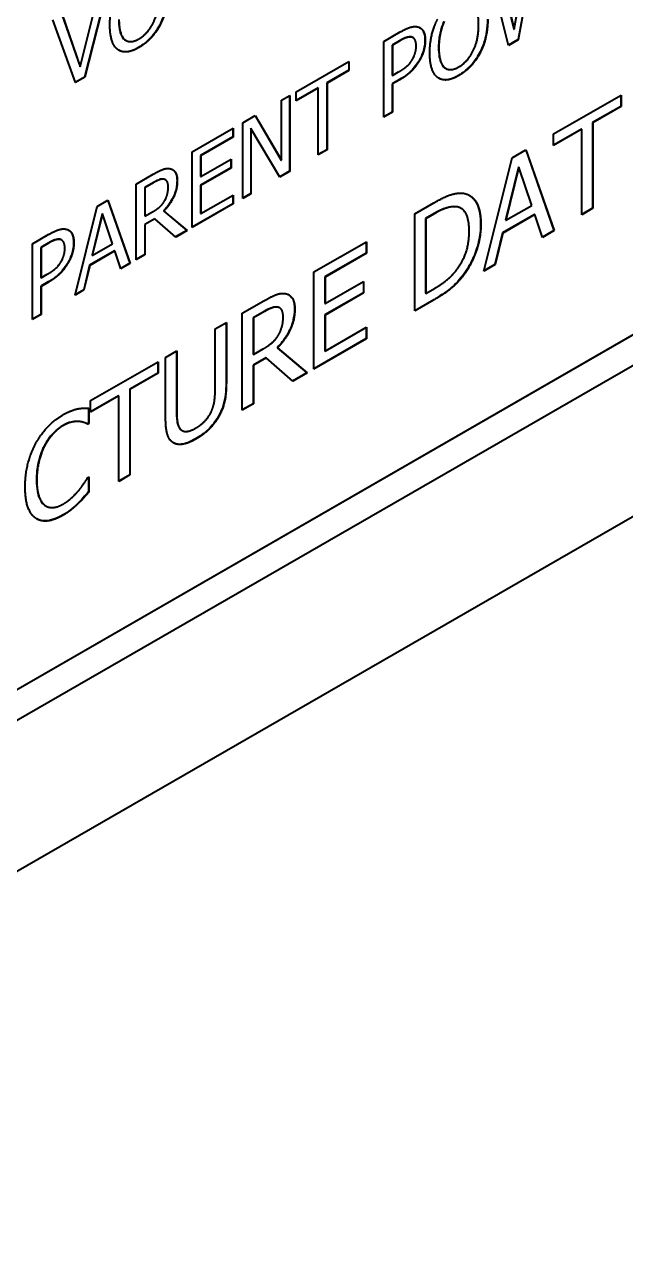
# Model space of a CAD drawing. Header units: inches. Extents: x 0 to 4752, y 0 to 3360.
# Drawn here: x 4269.35 to 4282.3, y 2240.32 to 2266.93 of the extents above; entities that cross this region are included whole.
import ezdxf

# ---------------------------------------------------------------- set-up
doc = ezdxf.new("R2010")
doc.units = ezdxf.units.IN
doc.header["$MEASUREMENT"] = 0
doc.layers.add('POWER SUPPLY CASE OUTLINE$0$가시적인 것(ISO)', color=3, linetype='Continuous', lineweight=40)
doc.layers.add('POWER SUPPLY CASE OUTLINE$0$가시적인 좁은 것(ISO)', color=3, linetype='Continuous', lineweight=35)

msp = doc.modelspace()

# ---------------------------------------------------------------- linework, layer by layer
at = {"layer": 'POWER SUPPLY CASE OUTLINE$0$가시적인 것(ISO)'}
for p, q in [((4260.867, 2247.802), (4333.365, 2289.551)), ((4333.371, 2289.548), (4260.868, 2247.796)), ((4339.54, 2289.183), (4254.687, 2240.319)), ((4260.35, 2246.844), (4333.889, 2289.192)), ((4279.903, 2266.827), (4280.185, 2268.345)), ((4279.614, 2268.016), (4279.897, 2266.83)), ((4279.618, 2268.019), (4279.903, 2266.827)), ((4280.268, 2268.121), (4279.989, 2266.604)), ((4280.274, 2268.118), (4279.994, 2266.6)), ((4279.786, 2266.48), (4279.425, 2267.907)), ((4270.546, 2266.015), (4270.938, 2267.599)), ((4271.122, 2267.704), (4270.637, 2265.797)), ((4271.13, 2267.709), (4270.643, 2265.793)), ((4270.44, 2265.676), (4269.953, 2267.031)), ((4270.151, 2267.145), (4270.541, 2266.018)), ((4270.154, 2267.147), (4270.546, 2266.015)), ((4277.094, 2266.565), (4277.449, 2266.77)), ((4279.897, 2266.83), (4279.903, 2266.827)), ((4271.526, 2266.589), (4271.531, 2266.586)), ((4277.094, 2264.93), (4277.094, 2266.565)), ((4277.432, 2266.578), (4277.276, 2266.488)), ((4277.276, 2266.488), (4277.282, 2266.485)), ((4277.276, 2266.488), (4277.276, 2265.836)), ((4277.437, 2266.575), (4277.282, 2266.485)), ((4277.282, 2266.485), (4277.282, 2265.833)), ((4277.719, 2266.648), (4277.724, 2266.645)), ((4279.989, 2266.604), (4279.784, 2266.486)), ((4279.994, 2266.6), (4279.786, 2266.48)), ((4279.989, 2266.604), (4279.994, 2266.6)), ((4275.206, 2265.478), (4276.343, 2266.133)), ((4276.343, 2266.133), (4276.343, 2265.939)), ((4270.541, 2266.018), (4270.546, 2266.015)), ((4276.337, 2265.943), (4275.863, 2265.669)), ((4276.343, 2265.939), (4275.869, 2265.666)), ((4276.337, 2266.129), (4276.337, 2265.943)), ((4276.337, 2265.943), (4276.343, 2265.939)), ((4277.282, 2265.833), (4277.41, 2265.907)), ((4278.427, 2265.985), (4278.433, 2265.982)), ((4270.637, 2265.797), (4270.438, 2265.682)), ((4270.643, 2265.793), (4270.44, 2265.676)), ((4270.637, 2265.797), (4270.643, 2265.793)), ((4275.863, 2265.669), (4275.863, 2264.228)), ((4275.863, 2265.669), (4275.869, 2265.666)), ((4275.869, 2265.666), (4275.869, 2264.224)), ((4277.276, 2265.836), (4277.282, 2265.833)), ((4277.435, 2265.743), (4277.276, 2265.651)), ((4277.276, 2265.651), (4277.282, 2265.648)), ((4277.276, 2265.651), (4277.276, 2265.041)), ((4277.441, 2265.739), (4277.282, 2265.648)), ((4277.282, 2265.648), (4277.282, 2265.038)), ((4274.889, 2265.295), (4275.064, 2265.396)), ((4275.058, 2265.393), (4275.058, 2263.764)), ((4275.064, 2265.396), (4275.064, 2263.761)), ((4275.675, 2265.561), (4275.206, 2265.291)), ((4275.681, 2265.558), (4275.206, 2265.285)), ((4275.206, 2265.285), (4275.206, 2265.478)), ((4275.675, 2265.561), (4275.681, 2265.558)), ((4275.681, 2264.116), (4275.681, 2265.558)), ((4280.757, 2264.57), (4282.212, 2265.408)), ((4282.206, 2265.405), (4282.206, 2265.164)), ((4282.212, 2265.408), (4282.212, 2265.161)), ((4274.889, 2264.001), (4274.889, 2265.295)), ((4282.206, 2265.164), (4281.599, 2264.814)), ((4282.212, 2265.161), (4281.605, 2264.811)), ((4282.206, 2265.164), (4282.212, 2265.161)), ((4274.052, 2264.813), (4274.319, 2264.967)), ((4274.052, 2263.178), (4274.052, 2264.813)), ((4274.316, 2264.966), (4274.883, 2264.004)), ((4274.319, 2264.967), (4274.889, 2264.001)), ((4277.276, 2265.041), (4277.094, 2264.936)), ((4277.282, 2265.038), (4277.094, 2264.93)), ((4277.276, 2265.041), (4277.282, 2265.038)), ((4281.599, 2264.814), (4281.605, 2264.811)), ((4281.599, 2264.814), (4281.599, 2262.969)), ((4281.605, 2264.811), (4281.605, 2262.966)), ((4272.961, 2264.185), (4273.846, 2264.695)), ((4273.84, 2264.691), (4273.84, 2264.505)), ((4273.846, 2264.695), (4273.846, 2264.501)), ((4274.222, 2264.692), (4274.227, 2264.689)), ((4274.222, 2264.692), (4274.222, 2263.283)), ((4274.853, 2263.64), (4274.227, 2264.689)), ((4274.227, 2264.689), (4274.227, 2263.279)), ((4281.359, 2264.676), (4280.757, 2264.329)), ((4281.364, 2264.672), (4280.757, 2264.323)), ((4280.757, 2264.323), (4280.757, 2264.57)), ((4281.359, 2264.676), (4281.364, 2264.672)), ((4281.364, 2262.827), (4281.364, 2264.672)), ((4273.84, 2264.505), (4273.143, 2264.103)), ((4273.846, 2264.501), (4273.149, 2264.1)), ((4273.84, 2264.505), (4273.846, 2264.501)), ((4272.961, 2262.55), (4272.961, 2264.185)), ((4273.143, 2264.103), (4273.143, 2263.655)), ((4273.143, 2264.103), (4273.149, 2264.1)), ((4273.149, 2264.1), (4273.149, 2263.652)), ((4273.149, 2263.652), (4273.799, 2264.026)), ((4273.793, 2264.023), (4273.793, 2263.836)), ((4273.799, 2264.026), (4273.799, 2263.833)), ((4274.883, 2264.004), (4274.889, 2264.001)), ((4275.863, 2264.228), (4275.681, 2264.123)), ((4275.869, 2264.224), (4275.681, 2264.116)), ((4275.863, 2264.228), (4275.869, 2264.224)), ((4279.253, 2261.612), (4279.864, 2264.056)), ((4279.864, 2264.056), (4280.16, 2264.227)), ((4280.156, 2264.224), (4280.765, 2262.488)), ((4280.16, 2264.227), (4280.77, 2262.485)), ((4273.793, 2263.836), (4273.143, 2263.462)), ((4273.799, 2263.833), (4273.149, 2263.459)), ((4273.793, 2263.836), (4273.799, 2263.833)), ((4275.058, 2263.764), (4274.85, 2263.645)), ((4275.064, 2263.761), (4274.853, 2263.64)), ((4275.058, 2263.764), (4275.064, 2263.761)), ((4280, 2263.856), (4279.722, 2262.71)), ((4280.006, 2263.853), (4279.727, 2262.707)), ((4280, 2263.856), (4280.006, 2263.853)), ((4280.286, 2263.029), (4280.006, 2263.853)), ((4271.754, 2263.49), (4272.119, 2263.7)), ((4271.754, 2261.855), (4271.754, 2263.49)), ((4272.123, 2263.521), (4271.937, 2263.414)), ((4272.129, 2263.518), (4271.942, 2263.41)), ((4272.378, 2263.584), (4272.384, 2263.58)), ((4273.143, 2263.655), (4273.149, 2263.652)), ((4271.937, 2263.414), (4271.937, 2262.799)), ((4271.937, 2263.414), (4271.942, 2263.41)), ((4271.942, 2263.41), (4271.942, 2262.796)), ((4273.143, 2263.462), (4273.143, 2262.855)), ((4273.143, 2263.462), (4273.149, 2263.459)), ((4273.149, 2263.459), (4273.149, 2262.852)), ((4273.149, 2262.852), (4273.846, 2263.253)), ((4273.84, 2263.25), (4273.84, 2263.063)), ((4273.846, 2263.253), (4273.846, 2263.06)), ((4274.222, 2263.283), (4274.052, 2263.185)), ((4274.227, 2263.279), (4274.052, 2263.178)), ((4274.222, 2263.283), (4274.227, 2263.279)), ((4270.435, 2261.096), (4270.912, 2263.005)), ((4270.912, 2263.005), (4271.143, 2263.139)), ((4271.14, 2263.136), (4271.615, 2261.781)), ((4271.143, 2263.139), (4271.62, 2261.778)), ((4273.84, 2263.063), (4272.961, 2262.557)), ((4273.846, 2263.06), (4272.961, 2262.55)), ((4273.84, 2263.063), (4273.846, 2263.06)), ((4277.76, 2262.845), (4278.172, 2263.082)), ((4278.755, 2262.969), (4278.76, 2262.965)), ((4279.727, 2262.707), (4280.286, 2263.029)), ((4281.599, 2262.969), (4281.364, 2262.834)), ((4281.605, 2262.966), (4281.364, 2262.827)), ((4281.599, 2262.969), (4281.605, 2262.966)), ((4271.017, 2262.85), (4270.8, 2261.955)), ((4271.023, 2262.847), (4270.805, 2261.951)), ((4271.017, 2262.85), (4271.023, 2262.847)), ((4271.242, 2262.203), (4271.023, 2262.847)), ((4271.937, 2262.799), (4271.942, 2262.796)), ((4272.152, 2262.741), (4271.937, 2262.617)), ((4271.942, 2262.796), (4272.107, 2262.891)), ((4272.158, 2262.738), (4271.942, 2262.614)), ((4272.152, 2262.741), (4272.158, 2262.738)), ((4272.605, 2262.345), (4272.158, 2262.738)), ((4272.34, 2262.911), (4272.843, 2262.489)), ((4272.34, 2262.911), (4272.346, 2262.907)), ((4272.346, 2262.907), (4272.849, 2262.485)), ((4273.143, 2262.855), (4273.149, 2262.852)), ((4277.76, 2260.752), (4277.76, 2262.845)), ((4278.178, 2262.851), (4277.995, 2262.745)), ((4277.995, 2262.745), (4278.001, 2262.742)), ((4277.995, 2262.745), (4277.995, 2261.134)), ((4278.184, 2262.848), (4278.001, 2262.742)), ((4278.001, 2262.742), (4278.001, 2261.131)), ((4280.346, 2262.833), (4279.656, 2262.435)), ((4280.352, 2262.829), (4279.661, 2262.432)), ((4279.722, 2262.71), (4279.727, 2262.707)), ((4280.346, 2262.833), (4280.352, 2262.829)), ((4280.516, 2262.339), (4280.352, 2262.829)), ((4269.515, 2262.201), (4269.87, 2262.405)), ((4271.937, 2262.617), (4271.937, 2261.967)), ((4271.937, 2262.617), (4271.942, 2262.614)), ((4271.942, 2262.614), (4271.942, 2261.963)), ((4272.843, 2262.489), (4272.6, 2262.349)), ((4272.849, 2262.485), (4272.605, 2262.345)), ((4272.843, 2262.489), (4272.849, 2262.485)), ((4279.656, 2262.435), (4279.491, 2261.755)), ((4279.661, 2262.432), (4279.497, 2261.752)), ((4279.656, 2262.435), (4279.661, 2262.432)), ((4280.765, 2262.488), (4280.515, 2262.344)), ((4280.77, 2262.485), (4280.516, 2262.339)), ((4280.765, 2262.488), (4280.77, 2262.485)), ((4269.515, 2260.566), (4269.515, 2262.201)), ((4269.853, 2262.214), (4269.697, 2262.124)), ((4269.859, 2262.211), (4269.703, 2262.121)), ((4270.14, 2262.284), (4270.146, 2262.281)), ((4270.805, 2261.951), (4271.242, 2262.203)), ((4275.586, 2261.593), (4276.718, 2262.245)), ((4276.713, 2262.241), (4276.713, 2262)), ((4276.718, 2262.245), (4276.718, 2261.997)), ((4269.697, 2262.124), (4269.697, 2261.472)), ((4269.697, 2262.124), (4269.703, 2262.121)), ((4269.703, 2262.121), (4269.703, 2261.469)), ((4271.288, 2262.05), (4270.748, 2261.739)), ((4271.294, 2262.047), (4270.754, 2261.736)), ((4270.8, 2261.955), (4270.805, 2261.951)), ((4271.288, 2262.05), (4271.294, 2262.047)), ((4271.422, 2261.664), (4271.294, 2262.047)), ((4271.937, 2261.967), (4271.754, 2261.862)), ((4271.942, 2261.963), (4271.754, 2261.855)), ((4271.937, 2261.967), (4271.942, 2261.963)), ((4276.713, 2262), (4275.821, 2261.487)), ((4276.718, 2261.997), (4275.827, 2261.484)), ((4276.713, 2262), (4276.718, 2261.997)), ((4270.748, 2261.739), (4270.62, 2261.208)), ((4270.754, 2261.736), (4270.625, 2261.205)), ((4270.748, 2261.739), (4270.754, 2261.736)), ((4271.615, 2261.781), (4271.42, 2261.669)), ((4271.62, 2261.778), (4271.422, 2261.664)), ((4271.615, 2261.781), (4271.62, 2261.778)), ((4279.497, 2261.752), (4279.253, 2261.612)), ((4279.491, 2261.755), (4279.255, 2261.619)), ((4279.491, 2261.755), (4279.497, 2261.752)), ((4269.697, 2261.472), (4269.703, 2261.469)), ((4269.856, 2261.378), (4269.697, 2261.287)), ((4269.703, 2261.469), (4269.831, 2261.543)), ((4269.862, 2261.375), (4269.703, 2261.283)), ((4275.586, 2259.5), (4275.586, 2261.593)), ((4275.821, 2261.487), (4275.821, 2260.914)), ((4275.821, 2261.487), (4275.827, 2261.484)), ((4275.827, 2261.484), (4275.827, 2260.91)), ((4275.827, 2260.91), (4276.658, 2261.389)), ((4276.653, 2261.386), (4276.653, 2261.145)), ((4276.658, 2261.389), (4276.658, 2261.142)), ((4278.812, 2261.532), (4278.818, 2261.529)), ((4269.697, 2261.287), (4269.697, 2260.677)), ((4269.697, 2261.287), (4269.703, 2261.283)), ((4269.703, 2261.283), (4269.703, 2260.674)), ((4270.625, 2261.205), (4270.435, 2261.096)), ((4270.62, 2261.208), (4270.437, 2261.103)), ((4270.62, 2261.208), (4270.625, 2261.205)), ((4276.653, 2261.145), (4275.821, 2260.666)), ((4276.658, 2261.142), (4275.827, 2260.663)), ((4276.653, 2261.145), (4276.658, 2261.142)), ((4277.995, 2261.134), (4278.001, 2261.131)), ((4278.001, 2261.131), (4278.184, 2261.237)), ((4274.041, 2260.703), (4274.508, 2260.972)), ((4274.841, 2260.822), (4274.847, 2260.819)), ((4275.821, 2260.914), (4275.827, 2260.91)), ((4278.171, 2260.995), (4277.76, 2260.758)), ((4278.177, 2260.992), (4277.76, 2260.752)), ((4269.697, 2260.677), (4269.515, 2260.572)), ((4269.703, 2260.674), (4269.515, 2260.566)), ((4269.697, 2260.677), (4269.703, 2260.674)), ((4274.041, 2258.61), (4274.041, 2260.703)), ((4274.515, 2260.742), (4274.276, 2260.604)), ((4274.276, 2260.604), (4274.276, 2259.817)), ((4274.276, 2260.604), (4274.282, 2260.601)), ((4274.521, 2260.738), (4274.282, 2260.601)), ((4274.282, 2260.601), (4274.282, 2259.814)), ((4275.821, 2260.666), (4275.821, 2259.889)), ((4275.821, 2260.666), (4275.827, 2260.663)), ((4275.827, 2260.663), (4275.827, 2259.886)), ((4273.456, 2260.366), (4273.697, 2260.505)), ((4273.456, 2259.053), (4273.456, 2260.366)), ((4273.691, 2260.501), (4273.691, 2259.202)), ((4273.697, 2260.505), (4273.697, 2259.199)), ((4275.827, 2259.886), (4276.718, 2260.399)), ((4276.713, 2260.396), (4276.713, 2260.155)), ((4276.718, 2260.399), (4276.718, 2260.152)), ((4276.713, 2260.155), (4275.586, 2259.506)), ((4276.718, 2260.152), (4275.586, 2259.5)), ((4276.713, 2260.155), (4276.718, 2260.152)), ((4272.387, 2259.75), (4272.627, 2259.889)), ((4272.387, 2258.444), (4272.387, 2259.75)), ((4272.622, 2259.885), (4272.622, 2258.586)), ((4272.627, 2259.889), (4272.627, 2258.583)), ((4274.276, 2259.817), (4274.282, 2259.814)), ((4274.282, 2259.814), (4274.493, 2259.935)), ((4274.793, 2259.96), (4275.437, 2259.42)), ((4274.793, 2259.96), (4274.798, 2259.957)), ((4274.798, 2259.957), (4275.442, 2259.417)), ((4275.821, 2259.889), (4275.827, 2259.886)), ((4270.77, 2258.819), (4272.225, 2259.657)), ((4272.22, 2259.654), (4272.22, 2259.413)), ((4272.225, 2259.657), (4272.225, 2259.41)), ((4274.552, 2259.744), (4274.276, 2259.585)), ((4274.276, 2259.585), (4274.276, 2258.752)), ((4274.276, 2259.585), (4274.282, 2259.581)), ((4274.558, 2259.74), (4274.282, 2259.581)), ((4274.282, 2259.581), (4274.282, 2258.749)), ((4274.552, 2259.744), (4274.558, 2259.74)), ((4275.13, 2259.237), (4274.558, 2259.74)), ((4272.22, 2259.413), (4271.612, 2259.063)), ((4272.225, 2259.41), (4271.618, 2259.06)), ((4272.22, 2259.413), (4272.225, 2259.41)), ((4275.437, 2259.42), (4275.125, 2259.241)), ((4275.442, 2259.417), (4275.13, 2259.237)), ((4275.437, 2259.42), (4275.442, 2259.417)), ((4271.612, 2259.063), (4271.612, 2257.218)), ((4271.612, 2259.063), (4271.618, 2259.06)), ((4271.618, 2259.06), (4271.618, 2257.215)), ((4271.372, 2258.925), (4270.77, 2258.578)), ((4271.377, 2258.921), (4270.77, 2258.572)), ((4270.77, 2258.572), (4270.77, 2258.819)), ((4271.372, 2258.925), (4271.377, 2258.921)), ((4271.377, 2257.076), (4271.377, 2258.921)), ((4274.276, 2258.752), (4274.041, 2258.617)), ((4274.282, 2258.749), (4274.041, 2258.61)), ((4274.276, 2258.752), (4274.282, 2258.749)), ((4270.725, 2258.658), (4270.725, 2258.325)), ((4270.73, 2258.657), (4270.73, 2258.322)), ((4270.725, 2258.325), (4270.706, 2258.314)), ((4270.706, 2258.314), (4270.711, 2258.311)), ((4270.73, 2258.322), (4270.711, 2258.311)), ((4270.725, 2258.325), (4270.73, 2258.322)), ((4272.738, 2258.176), (4272.744, 2258.173)), ((4272.555, 2257.909), (4272.56, 2257.906)), ((4270.713, 2257.168), (4270.73, 2257.178)), ((4270.725, 2257.175), (4270.725, 2256.849)), ((4270.73, 2257.178), (4270.73, 2256.846)), ((4271.612, 2257.218), (4271.377, 2257.083)), ((4271.618, 2257.215), (4271.377, 2257.076)), ((4271.612, 2257.218), (4271.618, 2257.215)), ((4270.725, 2256.849), (4270.73, 2256.846)), ((4270.484, 2256.592), (4270.49, 2256.589)), ((4269.8, 2256.548), (4269.806, 2256.545))]:
    msp.add_line(p, q, dxfattribs=at)
for points, degree in [([(4271.185, 2266.923), (4271.185, 2267.128), (4271.273, 2267.492), (4271.354, 2267.651)], 2), ([(4271.81, 2266.619), (4272.006, 2266.732), (4272.239, 2267.208), (4272.239, 2267.53)], 2), ([(4272.435, 2267.643), (4272.435, 2267.444), (4272.348, 2267.072), (4272.265, 2266.916)], 2), ([(4279.14, 2266.926), (4279.14, 2267.088), (4279.08, 2267.303), (4279.025, 2267.354)], 2), ([(4271.381, 2267.036), (4271.381, 2266.714), (4271.614, 2266.507), (4271.81, 2266.619)], 2), ([(4278.086, 2266.319), (4278.086, 2266.524), (4278.174, 2266.888), (4278.256, 2267.047)], 2), ([(4278.398, 2266.993), (4278.342, 2266.877), (4278.282, 2266.591), (4278.282, 2266.432)], 2), ([(4279.336, 2267.039), (4279.336, 2266.84), (4279.249, 2266.468), (4279.167, 2266.312)], 2), ([(4271.353, 2266.391), (4271.272, 2266.452), (4271.185, 2266.722), (4271.185, 2266.923)], 2), ([(4272.265, 2266.916), (4272.178, 2266.752), (4271.948, 2266.511), (4271.809, 2266.431)], 2), ([(4277.449, 2266.77), (4277.575, 2266.842), (4277.751, 2266.896), (4277.819, 2266.881)], 2), ([(4277.819, 2266.881), (4277.898, 2266.864), (4277.988, 2266.723), (4277.988, 2266.587)], 2), ([(4278.712, 2266.016), (4278.908, 2266.128), (4279.14, 2266.604), (4279.14, 2266.926)], 2), ([(4271.809, 2266.431), (4271.666, 2266.348), (4271.437, 2266.329), (4271.353, 2266.391)], 2), ([(4277.69, 2266.658), (4277.645, 2266.666), (4277.526, 2266.626), (4277.437, 2266.575)], 2), ([(4277.719, 2266.648), (4277.708, 2266.654), (4277.697, 2266.659), (4277.684, 2266.661)], 3), ([(4277.792, 2266.467), (4277.792, 2266.552), (4277.741, 2266.648), (4277.69, 2266.658)], 2), ([(4277.711, 2266.179), (4277.754, 2266.252), (4277.792, 2266.389), (4277.792, 2266.467)], 2), ([(4277.988, 2266.587), (4277.988, 2266.481), (4277.922, 2266.252), (4277.864, 2266.153)], 2), ([(4278.282, 2266.432), (4278.282, 2266.11), (4278.516, 2265.903), (4278.712, 2266.016)], 2), ([(4277.41, 2265.907), (4277.525, 2265.973), (4277.666, 2266.097), (4277.711, 2266.179)], 2), ([(4277.864, 2266.153), (4277.79, 2266.027), (4277.592, 2265.827), (4277.441, 2265.739)], 2), ([(4278.255, 2265.787), (4278.173, 2265.848), (4278.086, 2266.118), (4278.086, 2266.319)], 2), ([(4279.167, 2266.312), (4279.08, 2266.148), (4278.849, 2265.907), (4278.711, 2265.827)], 2), ([(4278.711, 2265.827), (4278.567, 2265.744), (4278.338, 2265.725), (4278.255, 2265.787)], 2), ([(4272.119, 2263.7), (4272.24, 2263.77), (4272.404, 2263.834), (4272.479, 2263.821)], 2), ([(4272.479, 2263.821), (4272.553, 2263.808), (4272.639, 2263.684), (4272.639, 2263.556)], 2), ([(4272.354, 2263.592), (4272.314, 2263.599), (4272.207, 2263.563), (4272.129, 2263.518)], 2), ([(4272.639, 2263.556), (4272.639, 2263.377), (4272.481, 2263.043), (4272.346, 2262.907)], 2), ([(4272.378, 2263.584), (4272.369, 2263.589), (4272.359, 2263.593), (4272.348, 2263.595)], 3), ([(4272.443, 2263.426), (4272.443, 2263.497), (4272.399, 2263.582), (4272.354, 2263.592)], 2), ([(4272.363, 2263.123), (4272.404, 2263.191), (4272.443, 2263.341), (4272.443, 2263.426)], 2), ([(4278.172, 2263.082), (4278.427, 2263.229), (4278.718, 2263.308), (4278.821, 2263.289)], 2), ([(4278.821, 2263.289), (4278.995, 2263.256), (4279.187, 2262.924), (4279.187, 2262.618)], 2), ([(4272.107, 2262.891), (4272.189, 2262.937), (4272.318, 2263.045), (4272.363, 2263.123)], 2), ([(4278.662, 2262.998), (4278.565, 2263.008), (4278.347, 2262.942), (4278.184, 2262.848)], 2), ([(4278.755, 2262.969), (4278.725, 2262.985), (4278.693, 2262.996), (4278.657, 2263.001)], 3), ([(4278.936, 2262.477), (4278.936, 2262.718), (4278.799, 2262.98), (4278.662, 2262.998)], 2), ([(4269.87, 2262.405), (4269.996, 2262.478), (4270.173, 2262.532), (4270.24, 2262.516)], 2), ([(4270.24, 2262.516), (4270.319, 2262.5), (4270.409, 2262.359), (4270.409, 2262.223)], 2), ([(4278.684, 2261.664), (4278.81, 2261.835), (4278.936, 2262.233), (4278.936, 2262.477)], 2), ([(4279.187, 2262.618), (4279.187, 2262.332), (4278.986, 2261.755), (4278.818, 2261.529)], 2), ([(4270.111, 2262.293), (4270.066, 2262.302), (4269.947, 2262.261), (4269.859, 2262.211)], 2), ([(4270.14, 2262.284), (4270.129, 2262.29), (4270.118, 2262.294), (4270.105, 2262.297)], 3), ([(4270.213, 2262.103), (4270.213, 2262.188), (4270.162, 2262.283), (4270.111, 2262.293)], 2), ([(4270.409, 2262.223), (4270.409, 2262.117), (4270.343, 2261.888), (4270.285, 2261.788)], 2), ([(4270.133, 2261.814), (4270.175, 2261.888), (4270.213, 2262.025), (4270.213, 2262.103)], 2), ([(4269.831, 2261.543), (4269.946, 2261.609), (4270.087, 2261.732), (4270.133, 2261.814)], 2), ([(4270.285, 2261.788), (4270.212, 2261.663), (4270.013, 2261.462), (4269.862, 2261.375)], 2), ([(4278.184, 2261.237), (4278.344, 2261.329), (4278.586, 2261.527), (4278.684, 2261.664)], 2), ([(4278.818, 2261.529), (4278.68, 2261.349), (4278.397, 2261.118), (4278.177, 2260.992)], 2), ([(4274.508, 2260.972), (4274.663, 2261.061), (4274.873, 2261.143), (4274.968, 2261.127)], 2), ([(4274.968, 2261.127), (4275.064, 2261.11), (4275.174, 2260.952), (4275.174, 2260.787)], 2), ([(4274.809, 2260.833), (4274.757, 2260.842), (4274.621, 2260.796), (4274.521, 2260.738)], 2), ([(4274.841, 2260.822), (4274.83, 2260.829), (4274.817, 2260.833), (4274.803, 2260.836)], 3), ([(4274.923, 2260.621), (4274.923, 2260.712), (4274.867, 2260.821), (4274.809, 2260.833)], 2), ([(4275.174, 2260.787), (4275.174, 2260.558), (4274.971, 2260.131), (4274.798, 2259.957)], 2), ([(4274.82, 2260.232), (4274.873, 2260.32), (4274.923, 2260.512), (4274.923, 2260.621)], 2), ([(4274.493, 2259.935), (4274.597, 2259.995), (4274.763, 2260.133), (4274.82, 2260.232)], 2), ([(4273.378, 2258.593), (4273.424, 2258.699), (4273.456, 2258.913), (4273.456, 2259.053)], 2), ([(4273.697, 2259.199), (4273.697, 2258.98), (4273.62, 2258.624), (4273.524, 2258.461)], 2), ([(4269.583, 2257.885), (4269.692, 2258.088), (4269.988, 2258.406), (4270.172, 2258.512)], 2), ([(4270.172, 2258.512), (4270.263, 2258.564), (4270.422, 2258.626), (4270.49, 2258.641)], 2), ([(4270.49, 2258.641), (4270.549, 2258.653), (4270.67, 2258.66), (4270.73, 2258.657)], 2), ([(4272.56, 2257.906), (4272.464, 2257.96), (4272.387, 2258.22), (4272.387, 2258.444)], 2), ([(4272.627, 2258.583), (4272.627, 2258.437), (4272.659, 2258.259), (4272.705, 2258.205)], 2), ([(4273.041, 2258.227), (4273.154, 2258.292), (4273.33, 2258.48), (4273.378, 2258.593)], 2), ([(4273.524, 2258.461), (4273.437, 2258.313), (4273.208, 2258.086), (4273.041, 2257.99)], 2), ([(4270.17, 2258.274), (4270.054, 2258.207), (4269.847, 2257.978), (4269.77, 2257.828)], 2), ([(4270.508, 2258.368), (4270.439, 2258.372), (4270.276, 2258.334), (4270.17, 2258.274)], 2), ([(4270.711, 2258.311), (4270.679, 2258.326), (4270.579, 2258.363), (4270.508, 2258.368)], 2), ([(4272.699, 2258.208), (4272.711, 2258.195), (4272.724, 2258.184), (4272.738, 2258.176)], 3), ([(4272.705, 2258.205), (4272.753, 2258.148), (4272.921, 2258.158), (4273.041, 2258.227)], 2), ([(4269.357, 2256.958), (4269.357, 2257.221), (4269.473, 2257.677), (4269.583, 2257.885)], 2), ([(4273.041, 2257.99), (4272.881, 2257.898), (4272.643, 2257.858), (4272.56, 2257.906)], 2), ([(4269.77, 2257.828), (4269.693, 2257.677), (4269.608, 2257.304), (4269.608, 2257.102)], 2), ([(4269.608, 2257.102), (4269.608, 2256.887), (4269.698, 2256.628), (4269.776, 2256.566)], 2), ([(4270.521, 2256.89), (4270.587, 2256.972), (4270.685, 2257.12), (4270.713, 2257.168)], 2), ([(4269.585, 2256.281), (4269.476, 2256.354), (4269.357, 2256.693), (4269.357, 2256.958)], 2), ([(4270.17, 2256.584), (4270.274, 2256.644), (4270.452, 2256.806), (4270.521, 2256.89)], 2), ([(4270.73, 2256.846), (4270.67, 2256.779), (4270.565, 2256.659), (4270.49, 2256.589)], 2), ([(4269.77, 2256.569), (4269.78, 2256.561), (4269.79, 2256.555), (4269.8, 2256.548)], 3), ([(4269.776, 2256.566), (4269.852, 2256.506), (4270.056, 2256.518), (4270.17, 2256.584)], 2), ([(4270.49, 2256.589), (4270.411, 2256.513), (4270.276, 2256.404), (4270.167, 2256.342)], 2), ([(4270.167, 2256.342), (4269.991, 2256.24), (4269.693, 2256.206), (4269.585, 2256.281)], 2)]:
    msp.add_open_spline(points, degree=degree, dxfattribs=at)
for points, knots in [([(4272.429, 2267.646), (4272.429, 2267.447), (4272.397, 2267.296), (4272.343, 2267.103), (4272.308, 2267.01), (4272.26, 2266.919)], [-0.07947298, -0.07947298, -0.07947298, -0.07947298, -0.03850411, -0.03850411, 0, 0, 0, 0]), ([(4271.375, 2267.039), (4271.375, 2266.969), (4271.379, 2266.9), (4271.399, 2266.784), (4271.413, 2266.734), (4271.464, 2266.632), (4271.499, 2266.604), (4271.526, 2266.589)], [-0.10428566, -0.10428566, -0.10428566, -0.10428566, -0.08816651, -0.08816651, -0.07438287, -0.07438287, -0.05498021, -0.05498021, -0.05498021, -0.05498021]), ([(4278.392, 2266.996), (4278.351, 2266.911), (4278.324, 2266.822), (4278.292, 2266.67), (4278.276, 2266.569), (4278.276, 2266.435)], [-0.1397911, -0.1397911, -0.1397911, -0.1397911, -0.0615246, -0.0615246, 0, 0, 0, 0]), ([(4279.331, 2267.042), (4279.331, 2266.843), (4279.298, 2266.692), (4279.245, 2266.499), (4279.209, 2266.406), (4279.161, 2266.315)], [-0.07947298, -0.07947298, -0.07947298, -0.07947298, -0.03850411, -0.03850411, 0, 0, 0, 0]), ([(4272.26, 2266.919), (4272.231, 2266.866), (4272.2, 2266.815), (4272.121, 2266.703), (4272.081, 2266.659), (4271.977, 2266.55), (4271.891, 2266.484), (4271.804, 2266.434)], [-0.07035374, -0.07035374, -0.07035374, -0.07035374, -0.05988371, -0.05988371, -0.04632861, -0.04632861, 0, 0, 0, 0]), ([(4277.684, 2266.661), (4277.652, 2266.667), (4277.617, 2266.662), (4277.554, 2266.64), (4277.509, 2266.623), (4277.432, 2266.578)], [-0.1003662, -0.1003662, -0.1003662, -0.1003662, -0.0411308, -0.0411308, 0, 0, 0, 0]), ([(4277.873, 2266.861), (4277.881, 2266.856), (4277.889, 2266.851), (4277.915, 2266.829), (4277.937, 2266.805), (4277.974, 2266.718), (4277.982, 2266.656), (4277.982, 2266.59)], [-0.06259459, -0.06259459, -0.06259459, -0.06259459, -0.05359545, -0.05359545, -0.03010076, -0.03010076, 0, 0, 0, 0]), ([(4271.804, 2266.434), (4271.753, 2266.405), (4271.702, 2266.381), (4271.606, 2266.349), (4271.562, 2266.341), (4271.466, 2266.34), (4271.419, 2266.352), (4271.377, 2266.375)], [-0.09093446, -0.09093446, -0.09093446, -0.09093446, -0.06411402, -0.06411402, -0.03908731, -0.03908731, -0.00753045, -0.00753045, -0.00753045, -0.00753045]), ([(4277.982, 2266.59), (4277.982, 2266.551), (4277.979, 2266.511), (4277.963, 2266.416), (4277.95, 2266.372), (4277.921, 2266.279), (4277.894, 2266.217), (4277.858, 2266.156)], [-0.04731315, -0.04731315, -0.04731315, -0.04731315, -0.03810187, -0.03810187, -0.02638759, -0.02638759, 0, 0, 0, 0]), ([(4278.276, 2266.435), (4278.276, 2266.365), (4278.281, 2266.296), (4278.3, 2266.18), (4278.314, 2266.13), (4278.365, 2266.028), (4278.401, 2266), (4278.427, 2265.985)], [-0.10428566, -0.10428566, -0.10428566, -0.10428566, -0.08816651, -0.08816651, -0.07438287, -0.07438287, -0.05498021, -0.05498021, -0.05498021, -0.05498021]), ([(4277.858, 2266.156), (4277.834, 2266.114), (4277.807, 2266.074), (4277.739, 2265.985), (4277.705, 2265.949), (4277.612, 2265.855), (4277.524, 2265.794), (4277.435, 2265.743)], [-0.06772752, -0.06772752, -0.06772752, -0.06772752, -0.05894094, -0.05894094, -0.04692487, -0.04692487, 0, 0, 0, 0]), ([(4279.161, 2266.315), (4279.133, 2266.262), (4279.102, 2266.211), (4279.022, 2266.099), (4278.983, 2266.055), (4278.878, 2265.946), (4278.792, 2265.88), (4278.705, 2265.83)], [-0.07035374, -0.07035374, -0.07035374, -0.07035374, -0.05988371, -0.05988371, -0.04632861, -0.04632861, 0, 0, 0, 0]), ([(4278.705, 2265.83), (4278.654, 2265.801), (4278.604, 2265.777), (4278.508, 2265.745), (4278.463, 2265.737), (4278.368, 2265.736), (4278.32, 2265.748), (4278.278, 2265.771)], [-0.09093446, -0.09093446, -0.09093446, -0.09093446, -0.06411402, -0.06411402, -0.03908731, -0.03908731, -0.00753045, -0.00753045, -0.00753045, -0.00753045]), ([(4272.536, 2263.802), (4272.542, 2263.798), (4272.548, 2263.794), (4272.576, 2263.772), (4272.595, 2263.748), (4272.627, 2263.673), (4272.633, 2263.617), (4272.633, 2263.559)], [-0.05042298, -0.05042298, -0.05042298, -0.05042298, -0.04588995, -0.04588995, -0.0266657, -0.0266657, 0, 0, 0, 0]), ([(4272.348, 2263.595), (4272.32, 2263.6), (4272.288, 2263.595), (4272.231, 2263.576), (4272.191, 2263.56), (4272.123, 2263.521)], [-0.08567867, -0.08567867, -0.08567867, -0.08567867, -0.03584693, -0.03584693, 0, 0, 0, 0]), ([(4272.633, 2263.559), (4272.633, 2263.52), (4272.63, 2263.479), (4272.618, 2263.398), (4272.608, 2263.358), (4272.571, 2263.24), (4272.536, 2263.172), (4272.456, 2263.04), (4272.4, 2262.971), (4272.34, 2262.911)], [-0.08383767, -0.08383767, -0.08383767, -0.08383767, -0.07041272, -0.07041272, -0.05799448, -0.05799448, -0.03422864, -0.03422864, 0, 0, 0, 0]), ([(4278.938, 2263.247), (4278.956, 2263.236), (4278.973, 2263.224), (4279.034, 2263.173), (4279.078, 2263.118), (4279.163, 2262.925), (4279.182, 2262.778), (4279.182, 2262.622)], [-0.1370882, -0.1370882, -0.1370882, -0.1370882, -0.1196056, -0.1196056, -0.0717113, -0.0717113, 0, 0, 0, 0]), ([(4278.657, 2263.001), (4278.592, 2263.008), (4278.523, 2263), (4278.406, 2262.964), (4278.323, 2262.934), (4278.178, 2262.851)], [-0.2017866, -0.2017866, -0.2017866, -0.2017866, -0.0766771, -0.0766771, 0, 0, 0, 0]), ([(4270.294, 2262.497), (4270.302, 2262.492), (4270.31, 2262.486), (4270.336, 2262.465), (4270.358, 2262.44), (4270.395, 2262.353), (4270.403, 2262.291), (4270.403, 2262.226)], [-0.06259459, -0.06259459, -0.06259459, -0.06259459, -0.05359545, -0.05359545, -0.03010076, -0.03010076, 0, 0, 0, 0]), ([(4279.182, 2262.622), (4279.182, 2262.504), (4279.169, 2262.38), (4279.106, 2262.099), (4279.057, 2261.973), (4278.961, 2261.759), (4278.894, 2261.641), (4278.812, 2261.532)], [-0.1204227, -0.1204227, -0.1204227, -0.1204227, -0.0888324, -0.0888324, -0.0518275, -0.0518275, 0, 0, 0, 0]), ([(4270.105, 2262.297), (4270.074, 2262.303), (4270.038, 2262.298), (4269.975, 2262.276), (4269.931, 2262.258), (4269.853, 2262.214)], [-0.1003662, -0.1003662, -0.1003662, -0.1003662, -0.0411308, -0.0411308, 0, 0, 0, 0]), ([(4270.403, 2262.226), (4270.403, 2262.187), (4270.4, 2262.147), (4270.384, 2262.052), (4270.372, 2262.008), (4270.342, 2261.915), (4270.315, 2261.852), (4270.279, 2261.791)], [-0.04731315, -0.04731315, -0.04731315, -0.04731315, -0.03810187, -0.03810187, -0.02638759, -0.02638759, 0, 0, 0, 0]), ([(4270.279, 2261.791), (4270.255, 2261.75), (4270.228, 2261.71), (4270.16, 2261.62), (4270.126, 2261.585), (4270.033, 2261.491), (4269.945, 2261.429), (4269.856, 2261.378)], [-0.06772752, -0.06772752, -0.06772752, -0.06772752, -0.05894094, -0.05894094, -0.04692487, -0.04692487, 0, 0, 0, 0]), ([(4278.812, 2261.532), (4278.685, 2261.366), (4278.583, 2261.278), (4278.42, 2261.145), (4278.285, 2261.061), (4278.171, 2260.995)], [-0.08806493, -0.08806493, -0.08806493, -0.08806493, -0.0606951, -0.0606951, 0, 0, 0, 0]), ([(4275.043, 2261.101), (4275.051, 2261.096), (4275.058, 2261.091), (4275.095, 2261.062), (4275.119, 2261.032), (4275.16, 2260.936), (4275.168, 2260.865), (4275.168, 2260.79)], [-0.06474212, -0.06474212, -0.06474212, -0.06474212, -0.05873914, -0.05873914, -0.0341321, -0.0341321, 0, 0, 0, 0]), ([(4274.803, 2260.836), (4274.767, 2260.843), (4274.726, 2260.837), (4274.653, 2260.812), (4274.602, 2260.792), (4274.515, 2260.742)], [-0.1096687, -0.1096687, -0.1096687, -0.1096687, -0.0458841, -0.0458841, 0, 0, 0, 0]), ([(4275.168, 2260.79), (4275.168, 2260.74), (4275.165, 2260.688), (4275.148, 2260.584), (4275.136, 2260.533), (4275.088, 2260.382), (4275.043, 2260.295), (4274.941, 2260.126), (4274.87, 2260.038), (4274.793, 2259.96)], [-0.1073122, -0.1073122, -0.1073122, -0.1073122, -0.0901283, -0.0901283, -0.0742329, -0.0742329, -0.0438127, -0.0438127, 0, 0, 0, 0]), ([(4273.691, 2259.202), (4273.691, 2259.118), (4273.687, 2259.03), (4273.661, 2258.821), (4273.639, 2258.744), (4273.602, 2258.626), (4273.565, 2258.544), (4273.518, 2258.464)], [-0.05891965, -0.05891965, -0.05891965, -0.05891965, -0.0485812, -0.0485812, -0.03471851, -0.03471851, 0, 0, 0, 0]), ([(4272.622, 2258.586), (4272.622, 2258.449), (4272.632, 2258.379), (4272.65, 2258.29), (4272.669, 2258.244), (4272.699, 2258.208)], [-0.04684876, -0.04684876, -0.04684876, -0.04684876, -0.02874272, -0.02874272, 0, 0, 0, 0]), ([(4273.518, 2258.464), (4273.489, 2258.416), (4273.458, 2258.369), (4273.382, 2258.27), (4273.344, 2258.23), (4273.229, 2258.116), (4273.128, 2258.047), (4273.035, 2257.993)], [-0.07683026, -0.07683026, -0.07683026, -0.07683026, -0.06461502, -0.06461502, -0.04935421, -0.04935421, 0, 0, 0, 0]), ([(4270.164, 2258.277), (4270.123, 2258.253), (4270.083, 2258.225), (4269.997, 2258.152), (4269.959, 2258.111), (4269.865, 2258.003), (4269.81, 2257.92), (4269.764, 2257.831)], [-0.0713652, -0.0713652, -0.0713652, -0.0713652, -0.05573334, -0.05573334, -0.03780894, -0.03780894, 0, 0, 0, 0]), ([(4270.502, 2258.371), (4270.437, 2258.375), (4270.381, 2258.363), (4270.291, 2258.343), (4270.227, 2258.313), (4270.164, 2258.277)], [-0.04920774, -0.04920774, -0.04920774, -0.04920774, -0.03316817, -0.03316817, 0, 0, 0, 0]), ([(4270.706, 2258.314), (4270.679, 2258.327), (4270.651, 2258.337), (4270.587, 2258.362), (4270.544, 2258.369), (4270.502, 2258.371)], [-0.04455206, -0.04455206, -0.04455206, -0.04455206, -0.0254487, -0.0254487, 0, 0, 0, 0]), ([(4273.035, 2257.993), (4272.978, 2257.96), (4272.92, 2257.932), (4272.815, 2257.893), (4272.767, 2257.88), (4272.659, 2257.871), (4272.603, 2257.881), (4272.555, 2257.909)], [-0.09300289, -0.09300289, -0.09300289, -0.09300289, -0.06272319, -0.06272319, -0.03607752, -0.03607752, -0.0003207, -0.0003207, -0.0003207, -0.0003207]), ([(4269.764, 2257.831), (4269.702, 2257.708), (4269.666, 2257.586), (4269.614, 2257.359), (4269.603, 2257.228), (4269.603, 2257.105)], [-0.09452022, -0.09452022, -0.09452022, -0.09452022, -0.05617578, -0.05617578, 0, 0, 0, 0]), ([(4269.603, 2257.105), (4269.603, 2256.902), (4269.633, 2256.797), (4269.683, 2256.667), (4269.72, 2256.609), (4269.77, 2256.569)], [-0.07772878, -0.07772878, -0.07772878, -0.07772878, -0.04110123, -0.04110123, 0, 0, 0, 0]), ([(4270.725, 2256.849), (4270.687, 2256.807), (4270.649, 2256.765), (4270.572, 2256.677), (4270.527, 2256.632), (4270.484, 2256.592)], [-0.04562963, -0.04562963, -0.04562963, -0.04562963, -0.02357963, -0.02357963, 0, 0, 0, 0]), ([(4270.484, 2256.592), (4270.436, 2256.546), (4270.387, 2256.502), (4270.286, 2256.42), (4270.222, 2256.38), (4270.162, 2256.345)], [-0.06338412, -0.06338412, -0.06338412, -0.06338412, -0.032311, -0.032311, 0, 0, 0, 0]), ([(4270.162, 2256.345), (4270.098, 2256.308), (4270.035, 2256.279), (4269.913, 2256.238), (4269.855, 2256.226), (4269.727, 2256.221), (4269.663, 2256.236), (4269.606, 2256.268)], [-0.1148229, -0.1148229, -0.1148229, -0.1148229, -0.0813332, -0.0813332, -0.0494976, -0.0494976, -0.0068121, -0.0068121, -0.0068121, -0.0068121])]:
    msp.add_open_spline(points, degree=3, knots=knots, dxfattribs=at)
at = {"layer": 'POWER SUPPLY CASE OUTLINE$0$가시적인 좁은 것(ISO)'}
for p, q in [((4272.26, 2266.919), (4272.265, 2266.916)), ((4271.804, 2266.434), (4271.809, 2266.431)), ((4277.432, 2266.578), (4277.437, 2266.575)), ((4277.684, 2266.661), (4277.69, 2266.658)), ((4277.982, 2266.59), (4277.988, 2266.587)), ((4278.276, 2266.435), (4278.282, 2266.432)), ((4277.858, 2266.156), (4277.864, 2266.153)), ((4279.161, 2266.315), (4279.167, 2266.312)), ((4277.435, 2265.743), (4277.441, 2265.739)), ((4278.705, 2265.83), (4278.711, 2265.827)), ((4272.123, 2263.521), (4272.129, 2263.518)), ((4272.348, 2263.595), (4272.354, 2263.592)), ((4272.633, 2263.559), (4272.639, 2263.556)), ((4278.657, 2263.001), (4278.662, 2262.998)), ((4278.178, 2262.851), (4278.184, 2262.848)), ((4279.182, 2262.622), (4279.187, 2262.618)), ((4269.853, 2262.214), (4269.859, 2262.211)), ((4270.105, 2262.297), (4270.111, 2262.293)), ((4270.403, 2262.226), (4270.409, 2262.223)), ((4270.279, 2261.791), (4270.285, 2261.788)), ((4269.856, 2261.378), (4269.862, 2261.375)), ((4274.803, 2260.836), (4274.809, 2260.833)), ((4278.171, 2260.995), (4278.177, 2260.992)), ((4274.515, 2260.742), (4274.521, 2260.738)), ((4275.168, 2260.79), (4275.174, 2260.787)), ((4273.691, 2259.202), (4273.697, 2259.199)), ((4272.622, 2258.586), (4272.627, 2258.583)), ((4273.518, 2258.464), (4273.524, 2258.461)), ((4270.164, 2258.277), (4270.17, 2258.274)), ((4270.502, 2258.371), (4270.508, 2258.368)), ((4272.699, 2258.208), (4272.705, 2258.205)), ((4273.035, 2257.993), (4273.041, 2257.99)), ((4269.764, 2257.831), (4269.77, 2257.828)), ((4269.603, 2257.105), (4269.608, 2257.102)), ((4269.77, 2256.569), (4269.776, 2256.566)), ((4270.162, 2256.345), (4270.167, 2256.342))]:
    msp.add_line(p, q, dxfattribs=at)

doc.saveas('drawing.dxf')
